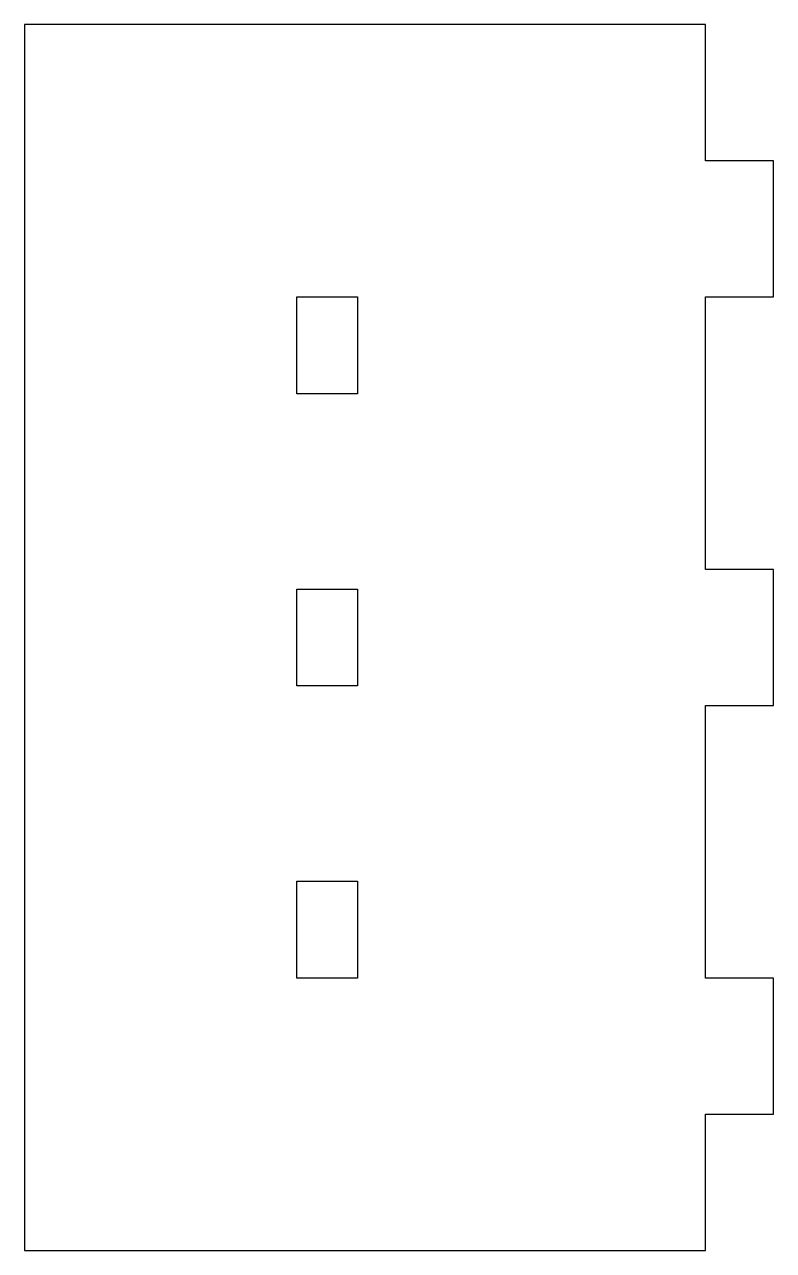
# Model space of a CAD drawing. Header units: inches. Extents: x -2.5 to 0.25, y 0 to 4.5.
import ezdxf

# ---------------------------------------------------------------- set-up
doc = ezdxf.new("R2010")
doc.units = ezdxf.units.IN
doc.header["$MEASUREMENT"] = 0

msp = doc.modelspace()

# ---------------------------------------------------------------- linework, layer by layer
for points in [[(-2.5, 0), (0, 0), (0, 0.5), (0.25, 0.5), (0.25, 1), (0, 1), (0, 2), (0.25, 2), (0.25, 2.5), (0, 2.5), (0, 3.5), (0.25, 3.5), (0.25, 4), (0, 4), (0, 4.5), (-2.5, 4.5)], [(-1.5, 3.144), (-1.5, 3.5), (-1.277, 3.5), (-1.277, 3.144)], [(-1.5, 2.072), (-1.5, 2.428), (-1.277, 2.428), (-1.277, 2.072)], [(-1.5, 1), (-1.5, 1.356), (-1.277, 1.356), (-1.277, 1)]]:
    msp.add_lwpolyline(points, close=True)

doc.saveas('drawing.dxf')
